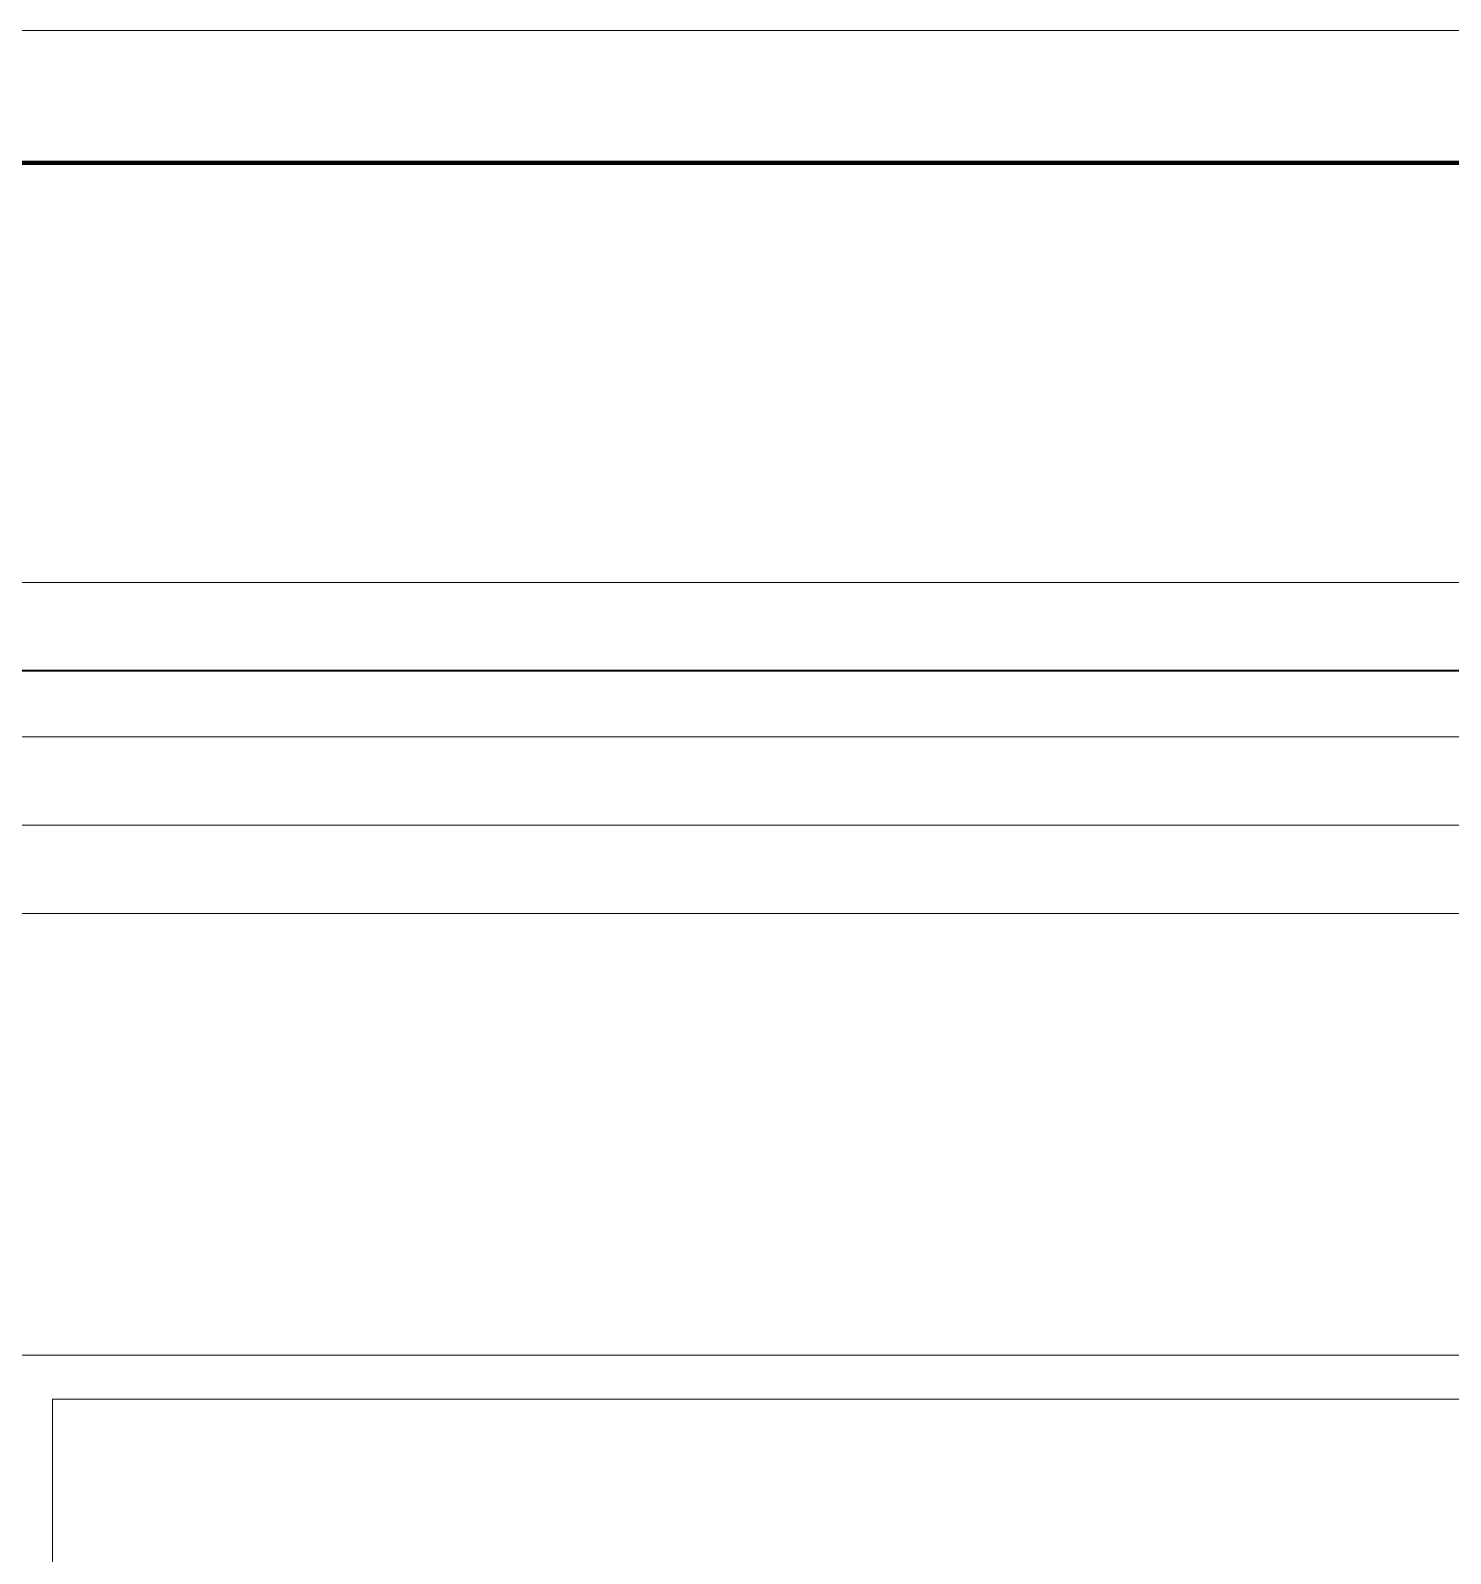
# Model space of a CAD drawing. Extents: x -2749 to 23780, y -1311 to 8245.
# Drawn here: x 14553.5 to 14617.8, y 2796 to 2865 of the extents above; entities that cross this region are included whole.
import ezdxf

# ---------------------------------------------------------------- set-up
doc = ezdxf.new("R2010")
doc.units = 0
doc.header["$MEASUREMENT"] = 0
doc.layers.get('0').update_dxf_attribs({"color": 9, "lineweight": 9})
for name, color, linetype, lineweight in [('00', 9, 'Continuous', 9), ('06C', 9, 'Continuous', 9), ('06D', 9, 'Continuous', 9), ('10', 9, 'Continuous', 9), ('14', 9, 'Continuous', 9), ('33', 9, 'BATTING', 9), ('40B', 9, 'Continuous', 9)]:
    doc.layers.add(name, color=color, linetype=linetype, lineweight=lineweight)
doc.linetypes.add('BATTING', pattern='A,0.0001,-0.1,[134,ltypeshp.shx,S=0.1,R=0,X=-0.1,Y=0],-0.2,[134,ltypeshp.shx,S=0.1,R=180,X=0.1,Y=0],-0.1', length=0.4001)

# ---------------------------------------------------------------- blocks, each defined once
blk = doc.blocks.new('p-2. kat planı')
at = {"layer": '00'}
blk.add_lwpolyline([(14552.5, 2825), (14675, 2825), (14675, 2805), (14552.5, 2805)], close=True, dxfattribs=at)
at = {"layer": '06C'}
blk.add_lwpolyline([(13012.5, 1124.327), (13012.5, 1124.327), (13012.5, 2865), (16712.5, 2865), (16712.493, 2206.394)], dxfattribs=at)
blk.add_lwpolyline([(13012.5, 1124.327), (13012.5, 1124.327), (13012.5, 2865), (16712.5, 2865), (16712.493, 2206.394)], dxfattribs=at)
at = {"layer": '06D'}
for points in [[(14048.834, 2840), (14675, 2840)], [(14675, 2825), (14675, 2833), (14050, 2833), (14050, 2825)]]:
    blk.add_lwpolyline(points, dxfattribs=at)
at = {"layer": '10'}
for points, const_width in [([(13018.5, 1124.327), (13018.5, 2859), (16706.5, 2859), (16706.5, 2206.394)], 0.2), ([(13018.5, 1124.327), (13018.5, 2859), (16706.5, 2859), (16706.5, 2206.394)], 0.2), ([(14043.188, 2836), (14681.812, 2836)], 0.1)]:
    blk.add_lwpolyline(points, dxfattribs=dict(at, const_width=const_width))
at = {"layer": '14'}
blk.add_lwpolyline([(14677, 2819.3), (14677, 2803), (14675, 2803), (14554.5, 2803), (14554.5, 2743), (14489.5, 2743), (14489.5, 2447), (14554.5, 2447), (14554.5, 2363), (14470.5, 2363), (14470.5, 2447)], dxfattribs=at)
at = {"layer": '33', "ltscale": 0.4}
blk.add_lwpolyline([(14050, 2829), (14675, 2829)], dxfattribs=at)
at = {"layer": '40B'}
blk.add_lwpolyline([(14480.5, 2825), (15254.5, 2825), (15254.5, 2364.214), (14480.501, 2363.333)], close=True, dxfattribs=at)

msp = doc.modelspace()

# ---------------------------------------------------------------- block references
msp.add_blockref('p-2. kat planı', (0, 0))

doc.saveas('drawing.dxf')
